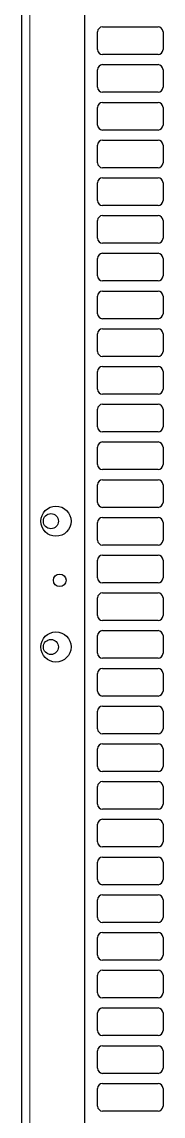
# Model space of a CAD drawing. Header units: millimetres. Extents: x -827 to 1057, y -90 to 1990.
# Drawn here: x 306 to 362, y 985 to 1420 of the extents above; entities that cross this region are included whole.
import ezdxf

# ---------------------------------------------------------------- set-up
doc = ezdxf.new("R2010")
doc.units = ezdxf.units.MM

msp = doc.modelspace()

# ---------------------------------------------------------------- linework, layer by layer
at = {"color": 7, "linetype": 'Continuous', "lineweight": 25}
for p, q in [((305.95, 129.97), (305.95, 1812.97)), ((330.95, 129.97), (330.95, 1783.77)), ((335.95, 1408.97), (335.95, 1415.97)), ((337.95, 1417.97), (359.95, 1417.97)), ((361.95, 1415.97), (361.95, 1408.97)), ((359.95, 1406.97), (337.95, 1406.97)), ((335.95, 1393.97), (335.95, 1400.97)), ((337.95, 1402.97), (359.95, 1402.97)), ((361.95, 1400.97), (361.95, 1393.97)), ((359.95, 1391.97), (337.95, 1391.97)), ((337.95, 1387.97), (359.95, 1387.97)), ((335.95, 1378.97), (335.95, 1385.97)), ((361.95, 1385.97), (361.95, 1378.97)), ((359.95, 1376.97), (337.95, 1376.97)), ((335.95, 1363.97), (335.95, 1370.97)), ((337.95, 1372.97), (359.95, 1372.97)), ((361.95, 1370.97), (361.95, 1363.97)), ((359.95, 1361.97), (337.95, 1361.97)), ((337.95, 1357.97), (359.95, 1357.97)), ((335.95, 1348.97), (335.95, 1355.97)), ((361.95, 1355.97), (361.95, 1348.97)), ((359.95, 1346.97), (337.95, 1346.97)), ((335.95, 1333.97), (335.95, 1340.97)), ((337.95, 1342.97), (359.95, 1342.97)), ((361.95, 1340.97), (361.95, 1333.97)), ((359.95, 1331.97), (337.95, 1331.97)), ((337.95, 1327.97), (359.95, 1327.97)), ((335.95, 1318.97), (335.95, 1325.97)), ((361.95, 1325.97), (361.95, 1318.97)), ((359.95, 1316.97), (337.95, 1316.97)), ((335.95, 1303.97), (335.95, 1310.97)), ((337.95, 1312.97), (359.95, 1312.97)), ((361.95, 1310.97), (361.95, 1303.97)), ((359.95, 1301.97), (337.95, 1301.97)), ((337.95, 1297.97), (359.95, 1297.97)), ((335.95, 1288.97), (335.95, 1295.97)), ((361.95, 1295.97), (361.95, 1288.97)), ((359.95, 1286.97), (337.95, 1286.97)), ((335.95, 1273.97), (335.95, 1280.97)), ((337.95, 1282.97), (359.95, 1282.97)), ((361.95, 1280.97), (361.95, 1273.97)), ((359.95, 1271.97), (337.95, 1271.97)), ((335.95, 1258.97), (335.95, 1265.97)), ((337.95, 1267.97), (359.95, 1267.97)), ((361.95, 1265.97), (361.95, 1258.97)), ((359.95, 1256.97), (337.95, 1256.97)), ((337.95, 1252.97), (359.95, 1252.97)), ((335.95, 1243.97), (335.95, 1250.97)), ((361.95, 1250.97), (361.95, 1243.97)), ((359.95, 1241.97), (337.95, 1241.97)), ((335.95, 1228.97), (335.95, 1235.97)), ((337.95, 1237.97), (359.95, 1237.97)), ((361.95, 1235.97), (361.95, 1228.97)), ((359.95, 1226.97), (337.95, 1226.97)), ((337.95, 1222.97), (359.95, 1222.97)), ((335.95, 1213.97), (335.95, 1220.97)), ((361.95, 1220.97), (361.95, 1213.97)), ((359.95, 1211.97), (337.95, 1211.97)), ((335.95, 1198.97), (335.95, 1205.97)), ((337.95, 1207.97), (359.95, 1207.97)), ((361.95, 1205.97), (361.95, 1198.97)), ((359.95, 1196.97), (337.95, 1196.97)), ((337.95, 1192.97), (359.95, 1192.97)), ((335.95, 1183.97), (335.95, 1190.97)), ((361.95, 1190.97), (361.95, 1183.97)), ((359.95, 1181.97), (337.95, 1181.97)), ((335.95, 1168.97), (335.95, 1175.97)), ((337.95, 1177.97), (359.95, 1177.97)), ((361.95, 1175.97), (361.95, 1168.97)), ((359.95, 1166.97), (337.95, 1166.97)), ((337.95, 1162.97), (359.95, 1162.97)), ((335.95, 1153.97), (335.95, 1160.97)), ((361.95, 1160.97), (361.95, 1153.97)), ((359.95, 1151.97), (337.95, 1151.97)), ((335.95, 1138.97), (335.95, 1145.97)), ((337.95, 1147.97), (359.95, 1147.97)), ((361.95, 1145.97), (361.95, 1138.97)), ((359.95, 1136.97), (337.95, 1136.97)), ((337.95, 1132.97), (359.95, 1132.97)), ((335.95, 1123.97), (335.95, 1130.97)), ((361.95, 1130.97), (361.95, 1123.97)), ((359.95, 1121.97), (337.95, 1121.97)), ((337.95, 1117.97), (359.95, 1117.97)), ((335.95, 1108.97), (335.95, 1115.97)), ((361.95, 1115.97), (361.95, 1108.97)), ((359.95, 1106.97), (337.95, 1106.97)), ((335.95, 1093.97), (335.95, 1100.97)), ((337.95, 1102.97), (359.95, 1102.97)), ((361.95, 1100.97), (361.95, 1093.97)), ((359.95, 1091.97), (337.95, 1091.97)), ((337.95, 1087.97), (359.95, 1087.97)), ((335.95, 1078.97), (335.95, 1085.97)), ((361.95, 1085.97), (361.95, 1078.97)), ((359.95, 1076.97), (337.95, 1076.97)), ((335.95, 1063.97), (335.95, 1070.97)), ((337.95, 1072.97), (359.95, 1072.97)), ((361.95, 1070.97), (361.95, 1063.97)), ((359.95, 1061.97), (337.95, 1061.97)), ((337.95, 1057.97), (359.95, 1057.97)), ((335.95, 1048.97), (335.95, 1055.97)), ((361.95, 1055.97), (361.95, 1048.97)), ((359.95, 1046.97), (337.95, 1046.97)), ((335.95, 1033.97), (335.95, 1040.97)), ((337.95, 1042.97), (359.95, 1042.97)), ((361.95, 1040.97), (361.95, 1033.97)), ((359.95, 1031.97), (337.95, 1031.97)), ((337.95, 1027.97), (359.95, 1027.97)), ((335.95, 1018.97), (335.95, 1025.97)), ((361.95, 1025.97), (361.95, 1018.97)), ((359.95, 1016.97), (337.95, 1016.97)), ((335.95, 1003.97), (335.95, 1010.97)), ((337.95, 1012.97), (359.95, 1012.97)), ((361.95, 1010.97), (361.95, 1003.97)), ((359.95, 1001.97), (337.95, 1001.97)), ((337.95, 997.97), (359.95, 997.97)), ((335.95, 988.97), (335.95, 995.97)), ((361.95, 995.97), (361.95, 988.97)), ((359.95, 986.97), (337.95, 986.97))]:
    msp.add_line(p, q, dxfattribs=at)
at = {"color": 8, "linetype": 'Continuous', "lineweight": 18}
msp.add_line((309.05, 129.97), (309.05, 1783.77), dxfattribs=at)
at = {"color": 7, "linetype": 'Continuous', "lineweight": 25}
for centre, radius in [((319.45, 1221.47), 6), ((317.45, 1221.47), 3), ((320.95, 1197.97), 2.5), ((319.45, 1171.47), 6), ((317.45, 1171.47), 3)]:
    msp.add_circle(centre, radius, dxfattribs=at)
for centre, start, end in [((337.95, 1415.97), 90, 180), ((359.95, 1415.97), 0, 90), ((337.95, 1408.97), 180, 270), ((359.95, 1408.97), 270, 0), ((337.95, 1400.97), 90, 180), ((359.95, 1400.97), 0, 90), ((337.95, 1393.97), 180, 270), ((359.95, 1393.97), 270, 0), ((337.95, 1385.97), 90, 180), ((359.95, 1385.97), 0, 90), ((337.95, 1378.97), 180, 270), ((359.95, 1378.97), 270, 0), ((337.95, 1370.97), 90, 180), ((359.95, 1370.97), 0, 90), ((337.95, 1363.97), 180, 270), ((359.95, 1363.97), 270, 0), ((337.95, 1355.97), 90, 180), ((359.95, 1355.97), 0, 90), ((337.95, 1348.97), 180, 270), ((359.95, 1348.97), 270, 0), ((337.95, 1340.97), 90, 180), ((359.95, 1340.97), 0, 90), ((337.95, 1333.97), 180, 270), ((359.95, 1333.97), 270, 0), ((337.95, 1325.97), 90, 180), ((359.95, 1325.97), 0, 90), ((337.95, 1318.97), 180, 270), ((359.95, 1318.97), 270, 0), ((337.95, 1310.97), 90, 180), ((359.95, 1310.97), 0, 90), ((337.95, 1303.97), 180, 270), ((359.95, 1303.97), 270, 0), ((337.95, 1295.97), 90, 180), ((359.95, 1295.97), 0, 90), ((337.95, 1288.97), 180, 270), ((359.95, 1288.97), 270, 0), ((337.95, 1280.97), 90, 180), ((359.95, 1280.97), 0, 90), ((337.95, 1273.97), 180, 270), ((359.95, 1273.97), 270, 0), ((337.95, 1265.97), 90, 180), ((359.95, 1265.97), 0, 90), ((337.95, 1258.97), 180, 270), ((359.95, 1258.97), 270, 0), ((337.95, 1250.97), 90, 180), ((359.95, 1250.97), 0, 90), ((337.95, 1243.97), 180, 270), ((359.95, 1243.97), 270, 0), ((337.95, 1235.97), 90, 180), ((359.95, 1235.97), 0, 90), ((337.95, 1228.97), 180, 270), ((359.95, 1228.97), 270, 0), ((337.95, 1220.97), 90, 180), ((359.95, 1220.97), 0, 90), ((337.95, 1213.97), 180, 270), ((359.95, 1213.97), 270, 0), ((337.95, 1205.97), 90, 180), ((359.95, 1205.97), 0, 90), ((337.95, 1198.97), 180, 270), ((359.95, 1198.97), 270, 0), ((337.95, 1190.97), 90, 180), ((359.95, 1190.97), 0, 90), ((337.95, 1183.97), 180, 270), ((359.95, 1183.97), 270, 0), ((337.95, 1175.97), 90, 180), ((359.95, 1175.97), 0, 90), ((337.95, 1168.97), 180, 270), ((359.95, 1168.97), 270, 0), ((337.95, 1160.97), 90, 180), ((359.95, 1160.97), 0, 90), ((337.95, 1153.97), 180, 270), ((359.95, 1153.97), 270, 0), ((337.95, 1145.97), 90, 180), ((359.95, 1145.97), 0, 90), ((337.95, 1138.97), 180, 270), ((359.95, 1138.97), 270, 0), ((337.95, 1130.97), 90, 180), ((359.95, 1130.97), 0, 90), ((337.95, 1123.97), 180, 270), ((359.95, 1123.97), 270, 0), ((337.95, 1115.97), 90, 180), ((359.95, 1115.97), 0, 90), ((337.95, 1108.97), 180, 270), ((359.95, 1108.97), 270, 0), ((337.95, 1100.97), 90, 180), ((359.95, 1100.97), 0, 90), ((337.95, 1093.97), 180, 270), ((359.95, 1093.97), 270, 0), ((337.95, 1085.97), 90, 180), ((359.95, 1085.97), 0, 90), ((337.95, 1078.97), 180, 270), ((359.95, 1078.97), 270, 0), ((337.95, 1070.97), 90, 180), ((359.95, 1070.97), 0, 90), ((337.95, 1063.97), 180, 270), ((359.95, 1063.97), 270, 0), ((337.95, 1055.97), 90, 180), ((359.95, 1055.97), 0, 90), ((337.95, 1048.97), 180, 270), ((359.95, 1048.97), 270, 0), ((337.95, 1040.97), 90, 180), ((359.95, 1040.97), 0, 90), ((337.95, 1033.97), 180, 270), ((359.95, 1033.97), 270, 0), ((337.95, 1025.97), 90, 180), ((359.95, 1025.97), 0, 90), ((337.95, 1018.97), 180, 270), ((359.95, 1018.97), 270, 0), ((337.95, 1010.97), 90, 180), ((359.95, 1010.97), 0, 90), ((337.95, 1003.97), 180, 270), ((359.95, 1003.97), 270, 0), ((337.95, 995.97), 90, 180), ((359.95, 995.97), 0, 90), ((337.95, 988.97), 180, 270), ((359.95, 988.97), 270, 0)]:
    msp.add_arc(centre, 2, start, end, dxfattribs=at)

doc.saveas('drawing.dxf')
